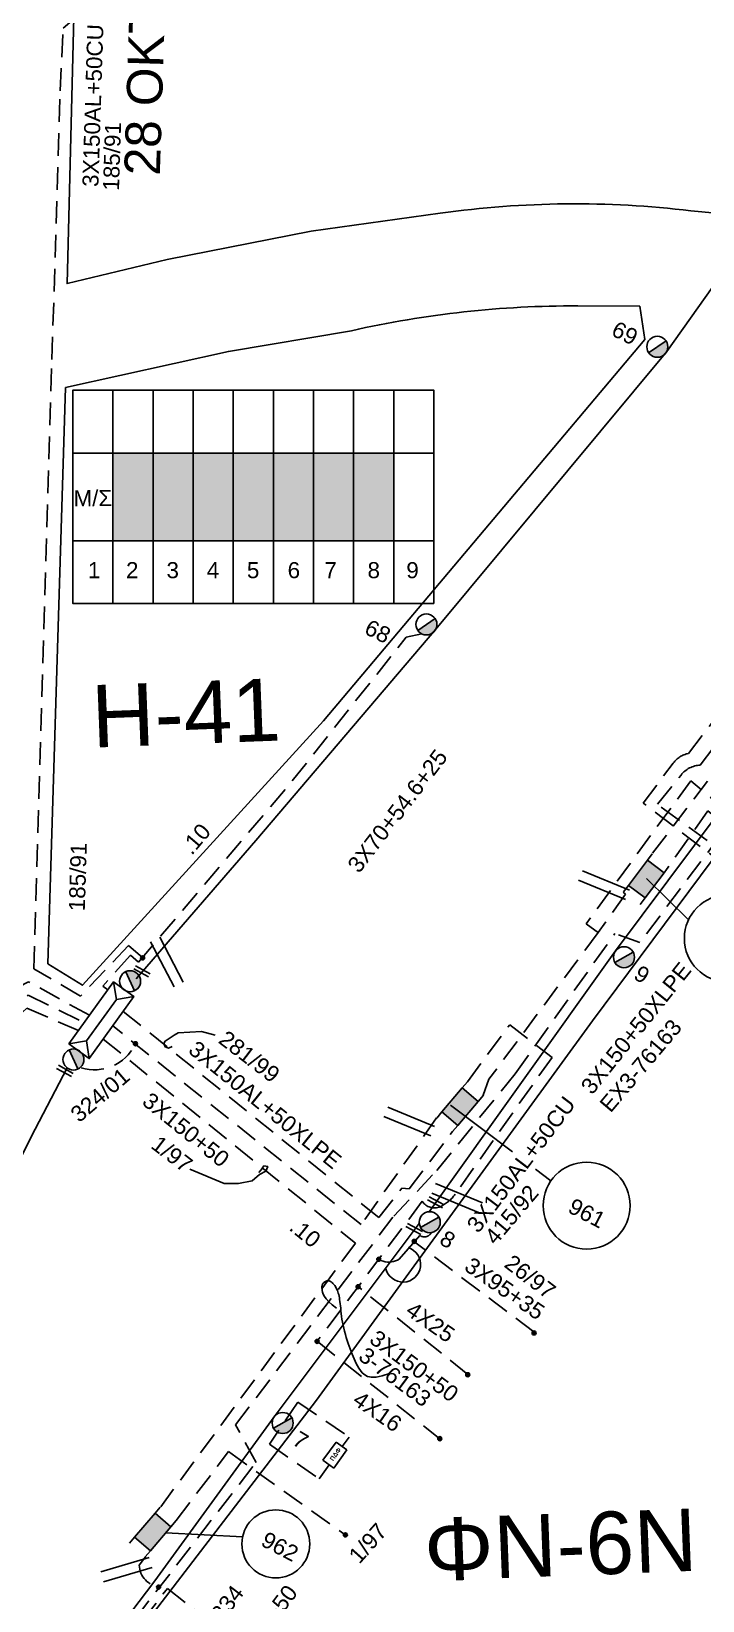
# Model space of a CAD drawing. Header units: millimetres. Extents: x 898 to 5598, y 789 to 3443.
# Drawn here: x 1387.9 to 1463.2, y 1430.2 to 1606.2 of the extents above; entities that cross this region are included whole.
import ezdxf
from ezdxf.enums import TextEntityAlignment as Align

# ---------------------------------------------------------------- set-up
doc = ezdxf.new("R2010")
doc.units = ezdxf.units.MM
doc.linetypes.add('DASHED', pattern=[19.05, 12.7, -6.35])
for name, color, linetype in [('Link Box 4 Διευθύνσεων', 7, 'Continuous'), ('Pillar Δημοτικού Φωτισμού', 7, 'Continuous'), ('Άγνωστα', 7, 'Continuous'), ('Ασφαλειοκιβώτια Χ.Τ 9 αναχωρήσεων', 7, 'Continuous'), ('Εναέρια παροχή ΧΤ 4x16', 7, 'SYN_LINE'), ('Επιγραφές - Σχήματα', 7, 'Continuous'), ('Καλώδια ΧΤ   3x150+50CU', 7, 'DASHED'), ('Καλώδια ΧΤ   3x150AL+50CU', 7, 'DASHED'), ('Καλώδια ΧΤ   3x95+35 XLPE', 7, 'DASHED'), ('Μηχανική τομή', 7, 'Continuous'), ('Στύλος ΦΜ', 7, 'Continuous'), ('Στύλος ΦΜ @ 1', 7, 'Continuous'), ('Συνδέσεις', 7, 'Continuous'), ('Συνεστραμμένα ΧΤ   3x70+54.6+25 AL', 7, 'SYN_LINE'), ('Τομή', 7, 'Continuous'), ('Υποσταθμός εναέριος 2 στύλων', 7, 'Continuous'), ('Υποσταθμός πόλεως', 7, 'Continuous'), ('Υπόβαθρο ΔΕΗ', 7, 'Continuous'), ('Υπόγεια Καλώδια Δικτύου ΧΤ   .10', 7, 'DASHED'), ('Υπόγεια καλώδια Παροχών ΧΤ   4x25', 7, 'DASHED')]:
    doc.layers.add(name, color=color, linetype=linetype)
doc.styles.add('arial', font='arial.ttf')
doc.styles.get("Standard").update_dxf_attribs({"font": 'arial.ttf'})
doc.linetypes.add('SYN_LINE', pattern='A,0.5,-0.0001,["/\\/\\/\\/",Standard,S=0.1,R=0,X=0,Y=-0.05],-0.25', length=0.7501)

# ---------------------------------------------------------------- blocks, each defined once
blk = doc.blocks.new('ΥΠΑΡΧΩΝ ΤΣΙΜΕΝΤΕΝΙΟΣ ΣΤΥΛΟΣ')
at = {"layer": 'Στύλος ΦΜ'}
blk.add_hatch(color=7, dxfattribs=at).paths.add_polyline_path([(-1.29, -2.28, 0.574793), (2.62, 0, 0.268822), (1.3, 2.27)])
at = {"layer": 'Στύλος ΦΜ', "color": 7}
blk.add_line((-1.29, -2.28), (1.3, 2.27), dxfattribs=at)
blk.add_circle((0, 0), 2.62, dxfattribs=at)
at = {"layer": 'Στύλος ΦΜ', "flags": 4}
for tag, p in [('ΑΡΙΘΜΟΣ', (-4.68, 8.05)), ('ΤΥΠΟΣ', (-4.91, 3.03))]:
    blk.add_attdef(tag, p, '', height=4, dxfattribs=at)
blk = doc.blocks.new('ΑΣΦΑΛΕΙΟΚΙΒΩΤΙΟ ΥΠΟΣΤΑΘΜΟΥ 9 ΑΝΑΧΩΡΗΣΕΩΝ')
at = {"layer": 'Ασφαλειοκιβώτια Χ.Τ 9 αναχωρήσεων', "ltscale": 40}
for p, q in [((-23.8, 40.36), (24.02, 40.36)), ((-9.72, 40.36), (-9.72, -40.64)), ((9.94, 40.36), (9.94, -40.64)), ((-23.8, 31.36), (24.02, 31.36)), ((-23.8, 22.36), (24.02, 22.36)), ((-23.8, 13.36), (24.02, 13.36)), ((-23.8, 4.36), (24.02, 4.36)), ((-23.8, -4.64), (24.02, -4.64)), ((-23.8, -13.64), (24.02, -13.64)), ((-23.8, -22.64), (24.02, -22.64)), ((-23.8, -31.64), (24.02, -31.64))]:
    blk.add_line(p, q, dxfattribs=at)
at = {"layer": 'Ασφαλειοκιβώτια Χ.Τ 9 αναχωρήσεων'}
blk.add_lwpolyline([(-23.8, -40.64), (24.02, -40.64), (24.02, 40.36), (-23.8, 40.36)], close=True, dxfattribs=at)
for s, p in [('1', (-18.13, 36.98)), ('2', (-18.13, 28.42)), ('3', (-18.13, 19.34)), ('4', (-18.13, 10.32)), ('5', (-18.13, 1.31)), ('6', (-18.13, -7.83)), ('7', (-18.13, -16.07)), ('8', (-18.13, -25.75)), ('9', (-18.13, -34.45))]:
    blk.add_text(s, height=3.6, rotation=270, dxfattribs=at).set_placement(p)
at = {"layer": 'Ασφαλειοκιβώτια Χ.Τ 9 αναχωρήσεων', "ltscale": 40}
for tag, height, p in [('ΟΝΟΜΑ', 5, (-0.16, 44.31)), ('ΚΕΙΜΕΝΟ 1', 2, (17.06, 35.59)), ('ΚΕΙΜΕΝΟ 2', 2, (17.06, 26.88)), ('ΚΕΙΜΕΝΟ 3', 2, (17.06, 17.69)), ('ΚΕΙΜΕΝΟ 4', 2, (17.06, 8.71)), ('ΚΕΙΜΕΝΟ 5', 2, (17.06, -0.13)), ('ΚΕΙΜΕΝΟ 6', 2, (17.06, -9.05)), ('ΚΕΙΜΕΝΟ 7', 2, (17.06, -18.13)), ('ΚΕΙΜΕΝΟ 8', 2, (17.06, -26.85)), ('ΚΕΙΜΕΝΟ 9', 2, (17.06, -35.99)), ('ΣΧ', 2, (-0.1, -42.64))]:
    blk.add_attdef(tag, text='', height=height, dxfattribs=at).set_placement(p, align=Align.MIDDLE_CENTER)
blk = doc.blocks.new('ΤΟΜΗ')
at = {"layer": 'Τομή', "ltscale": 40}
for p, q in [((-5.68, 0), (5.68, 0)), ((5.68, -2.33), (-5.68, -2.33))]:
    blk.add_line(p, q, dxfattribs=at)
blk = doc.blocks.new('ΜΗΧΑΝΙΚΗ ΤΟΜΗ')
at = {"layer": 'Μηχανική τομή', "ltscale": 40}
for p, q in [((-1.89, 0.78), (1.89, 0.78)), ((1.89, 0), (-1.89, 0))]:
    blk.add_line(p, q, dxfattribs=at)
blk = doc.blocks.new('ΥΠΟΣΤΑΘΜΟΣ ΕΝΑΕΡΙΟΣ ΕΠΙ 2 ΣΤΥΛΩΝ')
at = {"layer": 'Υποσταθμός εναέριος 2 στύλων', "linetype": 'Continuous'}
for points in [[(-11.97, -2.11, 0.574793), (-8.45, -0.07, 0.268822), (-9.64, 1.98)], [(9.68, -2.15, 0.574793), (13.19, -0.1, 0.268822), (12.01, 1.95)]]:
    blk.add_hatch(color=256, dxfattribs=at).paths.add_polyline_path(points)
for p, q in [((-11.97, -2.11), (-9.64, 1.98)), ((9.68, -2.15), (12.01, 1.95))]:
    blk.add_line(p, q, dxfattribs=at)
for centre in [(-10.81, -0.07), (10.84, -0.1)]:
    blk.add_circle(centre, 2.36, dxfattribs=at)
at = {"layer": 'Υποσταθμός πόλεως', "linetype": 'Continuous', "ltscale": 40}
blk.add_lwpolyline([(-8.57, 2.82), (8.57, 2.82), (8.57, -2.82), (-8.57, -2.82)], close=True, dxfattribs=at)
for points in [[(-5.75, 0), (-8.57, 2.82)], [(-8.57, -2.82), (-5.75, 0)], [(-5.75, 0), (5.75, 0)], [(5.75, 0), (8.57, 2.82)], [(8.57, -2.82), (5.75, 0)]]:
    blk.add_lwpolyline(points, dxfattribs=at)
at = {"layer": 'Υποσταθμός εναέριος 2 στύλων', "ltscale": 40, "flags": 1}
for tag, p in [('ΜΕΤΑΣΧΗΜΑΤΙΣΜΟΣ', (14.09, 2.51)), ('ΙΣΧΥΣ', (14.07, -0.28)), ('ΑΡΙΘΜΟΣ', (14.19, -3))]:
    blk.add_attdef(tag, p, '', height=1.8, dxfattribs=at)
blk = doc.blocks.new('LINK BOX 4 ΑΝΑΧΩΡΗΣΕΩΝ')
at = {"layer": 'Link Box 4 Διευθύνσεων', "ltscale": 40}
blk.add_hatch(color=256, dxfattribs=at).paths.add_polyline_path([(-3.54, 0), (-3.54, -4.67), (3.54, -4.67), (3.54, 0)])
for p, q in [((-3.54, 0), (-5.33, 0)), ((5.33, 0), (3.54, 0)), ((-3.54, -4.67), (-5.33, -4.67)), ((5.33, -4.67), (3.54, -4.67))]:
    blk.add_line(p, q, dxfattribs=at)
blk.add_lwpolyline([(-3.54, -4.67), (-3.54, 0), (3.54, 0), (3.54, -4.67)], close=True, dxfattribs=at)
blk = doc.blocks.new('_ΣΥΝΔΕΣΗ')
at = {"layer": 'Συνδέσεις', "linetype": 'SYN_LINE', "ltscale": 40}
blk.add_hatch(color=256, dxfattribs=at).paths.add_polyline_path([(0.5, -0.01, 1), (-0.5, -0.01, 1)])
at = {"layer": 'Συνδέσεις'}
blk.add_circle((0, -0.01), 0.5, dxfattribs=at)
blk = doc.blocks.new('PILLAR ΔΗΜΟΤΙΚΟΥ ΦΩΤΙΣΜΟΥ')
at = {"layer": 'Pillar Δημοτικού Φωτισμού', "ltscale": 40}
for p, q in [((-3.64, 2), (3.07, 2)), ((-3.64, -2), (-3.64, 2)), ((3.07, 2), (3.07, -2)), ((3.07, -2), (-3.64, -2))]:
    blk.add_line(p, q, dxfattribs=at)
at = {"layer": 'Pillar Δημοτικού Φωτισμού', "insert": (-2.13, 0.69), "char_height": 1.3575, "width": 109.961, "attachment_point": 1}
blk.add_mtext('{\\fArial|b1|i0|c161|p34;ΠΔΦ}', dxfattribs=at)

msp = doc.modelspace()

# ---------------------------------------------------------------- hatches: boundary and pattern name
at = {"layer": 'Ασφαλειοκιβώτια Χ.Τ 9 αναχωρήσεων', "ltscale": 40}
for color, points in [(5, [(1397.04, 1549.07), (1401.54, 1549.07), (1401.54, 1558.9), (1397.04, 1558.9)]), (1, [(1401.54, 1549.07), (1406.04, 1549.07), (1406.04, 1558.9), (1401.54, 1558.9)]), (27, [(1410.54, 1558.9), (1406.04, 1558.9), (1406.04, 1549.07), (1410.54, 1549.07)]), (2, [(1410.54, 1549.07), (1415.04, 1549.07), (1415.04, 1558.9), (1410.54, 1558.9)]), (62, [(1415.04, 1549.07), (1419.54, 1549.07), (1419.54, 1558.9), (1415.04, 1558.9)]), (151, [(1419.54, 1549.07), (1424.04, 1549.07), (1424.04, 1558.9), (1419.54, 1558.9)]), (173, [(1424.04, 1549.07), (1428.54, 1549.07), (1428.54, 1558.9), (1424.04, 1558.9)])]:
    msp.add_hatch(color=color, dxfattribs=at).paths.add_polyline_path(points)

# ---------------------------------------------------------------- linework, layer by layer
at = {"layer": 'Άγνωστα', "color": 6}
msp.add_lwpolyline([(1586.65, 1683.8), (1569.17, 1659.38), (1563.72, 1651.65), (1563.72, 1651.65), (1545.26, 1626.77), (1522.2, 1593.48), (1504.43, 1571.78), (1487.31, 1548.58), (1476.99, 1534.61), (1453.42, 1503.07), (1432.52, 1473.84)], dxfattribs=at)
at = {"layer": 'Άγνωστα', "color": 62, "linetype": 'SYN_LINE', "ltscale": 20}
msp.add_lwpolyline([(1491.48, 1615.8), (1459.16, 1570.29), (1433.27, 1539.16), (1413.06, 1515.46), (1399.64, 1499.95)], dxfattribs=at)
at = {"layer": 'Άγνωστα', "color": 151, "linetype": 'DASHED', "ltscale": 0.2}
msp.add_lwpolyline([(1465.95, 1512.49), (1456.53, 1519.64), (1459.9, 1524.14, -0.18283), (1461.59, 1525.22), (1481.61, 1551.31), (1490.1, 1562.16), (1492.44, 1562.16), (1493.99, 1563.62), (1496.03, 1563.86), (1498.54, 1565.86, -0.453473), (1503.03, 1565.06), (1502.28, 1563.29), (1511.64, 1555.84)], format="xyb", dxfattribs=at)
at = {"layer": 'Άγνωστα', "color": 62, "linetype": 'DASHED', "ltscale": 0.2}
msp.add_lwpolyline([(1466.77, 1513.23), (1466.77, 1513.23), (1458.13, 1519.52), (1460.77, 1522.79, -0.219948), (1462.92, 1523.91), (1483.62, 1550.95), (1490.35, 1559.92), (1492.61, 1559.8), (1494.27, 1562.03, -0.398036), (1496.23, 1562.38, -0.10933), (1497.24, 1561.33, 0.153661), (1499.66, 1559.23, 0.322924), (1501.59, 1559.66, -0.446765)], format="xyb", dxfattribs=at)
msp.add_lwpolyline([(1399.93, 1501.81), (1399.93, 1501.81), (1417.17, 1522.14), (1429.94, 1538.25), (1431.7, 1538.62)], dxfattribs=at)
at = {"layer": 'Άγνωστα', "color": 30, "linetype": 'DASHED', "ltscale": 0.2}
for points in [[(1468.87, 1516.2), (1461.86, 1522.15), (1450.11, 1506.11), (1451.5, 1505.12)], [(1454.29, 1509.65), (1454.54, 1509.44), (1451.48, 1505.15), (1439.21, 1488.69), (1438.59, 1486.89)], [(1444.27, 1460.36), (1430.78, 1470.53), (1430.78, 1470.53)]]:
    msp.add_lwpolyline(points, dxfattribs=at)
at = {"layer": 'Άγνωστα', "color": 133, "linetype": 'DASHED', "ltscale": 0.2}
msp.add_lwpolyline([(1468.18, 1515.1), (1468.18, 1515.1), (1463.77, 1518.77), (1459.28, 1512.41)], dxfattribs=at)
at = {"layer": 'Άγνωστα', "color": 85, "linetype": 'DASHED', "ltscale": 0.2}
for points in [[(1467.37, 1514.29), (1467.37, 1514.29), (1465.3, 1516.15), (1456.13, 1504.01), (1453.31, 1505.04)], [(1399.53, 1428.2), (1413.12, 1445.74), (1410.8, 1449.94), (1428.54, 1473.34), (1433.38, 1478.47), (1442.17, 1489.31), (1453.36, 1505.04)], [(1400.71, 1435.15), (1400, 1434.22)]]:
    msp.add_lwpolyline(points, dxfattribs=at)
at = {"layer": 'Άγνωστα', "color": 27, "linetype": 'DASHED', "ltscale": 0.2}
msp.add_lwpolyline([(1394.41, 1495.86), (1387.59, 1499.62), (1380.32, 1495.83)], dxfattribs=at)
at = {"layer": 'Άγνωστα', "color": 173, "linetype": 'DASHED', "ltscale": 0.2}
msp.add_lwpolyline([(1398.21, 1496.3), (1426.86, 1473.19), (1429.47, 1476.49), (1430.28, 1476.41), (1435.14, 1482.84)], dxfattribs=at)
at = {"layer": 'Άγνωστα', "color": 2, "linetype": 'DASHED', "ltscale": 0.2}
msp.add_lwpolyline([(1433.36, 1484.35), (1424.89, 1472.39), (1397.03, 1494.67)], dxfattribs=at)
at = {"layer": 'Άγνωστα', "color": 30}
msp.add_lwpolyline([(1431.41, 1472.53), (1415.15, 1450.86), (1401.74, 1432.47), (1397.29, 1426.59)], dxfattribs=at)
msp.add_lwpolyline([(1426.83, 1468.46), (1427.37, 1468.29, 0.224114), (1429.16, 1468.53), (1431.46, 1471.19)], format="xyb", dxfattribs=at)
at = {"layer": 'Άγνωστα'}
msp.add_lwpolyline([(1422.11, 1463.03), (1421.63, 1463.4), (1421.25, 1463.74), (1420.97, 1464.06), (1420.77, 1464.34), (1420.64, 1464.59), (1420.56, 1464.81), (1420.52, 1465), (1420.5, 1465.17), (1420.49, 1465.31), (1420.49, 1465.43), (1420.5, 1465.53), (1420.52, 1465.61), (1420.54, 1465.68), (1420.57, 1465.74), (1420.61, 1465.79), (1420.66, 1465.84), (1420.71, 1465.89), (1420.77, 1465.94), (1420.83, 1465.98), (1420.9, 1466.02), (1420.96, 1466.05), (1421.04, 1466.08), (1421.11, 1466.1), (1421.18, 1466.1), (1421.25, 1466.1), (1421.32, 1466.08), (1421.39, 1466.06), (1421.46, 1466.02), (1421.53, 1465.98), (1421.6, 1465.92), (1421.67, 1465.86), (1421.73, 1465.79), (1421.8, 1465.72), (1421.87, 1465.64), (1421.93, 1465.55), (1422, 1465.46), (1422.06, 1465.35), (1422.12, 1465.24), (1422.18, 1465.12), (1422.23, 1465), (1422.28, 1464.86), (1422.33, 1464.71), (1422.37, 1464.55), (1422.41, 1464.38), (1422.45, 1464.19), (1422.48, 1463.99), (1422.51, 1463.77), (1422.54, 1463.53), (1422.57, 1463.28), (1422.6, 1463.01), (1422.63, 1462.72), (1422.66, 1462.42), (1422.7, 1462.11), (1422.74, 1461.78), (1422.8, 1461.45), (1422.86, 1461.12), (1422.94, 1460.77), (1423.02, 1460.43), (1423.12, 1460.09), (1423.22, 1459.74), (1423.33, 1459.41), (1423.44, 1459.08), (1423.55, 1458.76), (1423.66, 1458.45), (1423.77, 1458.16), (1423.87, 1457.88), (1423.98, 1457.61), (1424.1, 1457.35), (1424.22, 1457.09), (1424.35, 1456.83), (1424.49, 1456.57), (1424.64, 1456.3), (1424.82, 1456.03), (1425.02, 1455.77), (1425.29, 1455.55), (1425.62, 1455.38), (1426.05, 1455.29), (1426.58, 1455.3), (1427.25, 1455.43), (1428.06, 1455.7)], dxfattribs=at)
at = {"layer": 'Άγνωστα', "color": 151, "linetype": 'DASHED', "ltscale": 0.2}
msp.add_lwpolyline([(1404.14, 1439.21), (1410, 1446.94), (1423.11, 1437.61)], dxfattribs=at)
at = {"layer": 'Άγνωστα', "color": 2, "linetype": 'DASHED', "ltscale": 0.2}
msp.add_arc((1394.99, 1494.81), 5.06, 252.9357, 333.4407, dxfattribs=at)
at = {"layer": 'Άγνωστα', "color": 85, "linetype": 'DASHED', "ltscale": 0.2}
msp.add_arc((1402.51, 1434.28), 2.51, 181.3166, 265.4586, dxfattribs=at)
at = {"layer": 'Εναέρια παροχή ΧΤ 4x16', "color": 30, "linetype": 'DASHED', "ltscale": 0.2}
msp.add_lwpolyline([(1436.81, 1488.41), (1441.55, 1494.8), (1446.3, 1491.14), (1435.43, 1475.8, -0.131665), (1433.77, 1474.42, -0.374547), (1431.75, 1475.01), (1419.95, 1459.31), (1433.71, 1448.39)], format="xyb", dxfattribs=at)
at = {"layer": 'Επιγραφές - Σχήματα', "linetype": 'Continuous', "ltscale": 20}
for points in [[(1456.88, 1511.18), (1461.6, 1506.55)], [(1408.52, 1493.62), (1406.99, 1494.06), (1404.36, 1493.91), (1403.93, 1493.62), (1403.34, 1493.26), (1402.91, 1492.97), (1402.76, 1492.68), (1402.91, 1492.31), (1403.27, 1492.17), (1403.71, 1492.38)], [(1434.91, 1485.8), (1441.85, 1480.56)], [(1405.68, 1478.61), (1409.54, 1477.01), (1411.14, 1477.01), (1412.67, 1477.3), (1413.48, 1478.03), (1414.2, 1478.39), (1414.42, 1478.9), (1413.99, 1478.98), (1413.69, 1478.54), (1413.4, 1478.25)], [(1444.43, 1478.61), (1446.16, 1477.3)], [(1403, 1437.83), (1411.59, 1437.39)]]:
    msp.add_lwpolyline(points, dxfattribs=at)
for centre, radius in [((1466.02, 1504.48), 4.88), ((1450.18, 1474.52), 4.88), ((1415.32, 1436.6), 3.81)]:
    msp.add_circle(centre, radius, dxfattribs=at)
at = {"layer": 'Καλώδια ΧΤ   3x150+50CU', "color": 5, "linetype": 'DASHED', "ltscale": 0.2}
msp.add_lwpolyline([(1303, 1510.42, -0.780742), (1305.62, 1508.92), (1310.59, 1505.46), (1357.37, 1471.41), (1356.72, 1468.76), (1358.44, 1467.56), (1377.49, 1487.6), (1387.41, 1496.66), (1393.18, 1494.15)], format="xyb", dxfattribs=at)
at = {"layer": 'Καλώδια ΧΤ   3x150AL+50CU', "color": 30, "linetype": 'DASHED', "ltscale": 0.2}
msp.add_line((1423.55, 1448.57), (1422.76, 1447.5), dxfattribs=at)
at = {"layer": 'Καλώδια ΧΤ   3x150AL+50CU', "color": 62, "ltscale": 0.2}
for points in [[(1391.14, 1599.49), (1391.47, 1606.53), (1393.25, 1608.06), (1394.05, 1609.35), (1394.13, 1610.72), (1393.65, 1612.17), (1391.79, 1610.88)], [(1400.41, 1502.32), (1398.81, 1503.67), (1393.41, 1498.02), (1388.19, 1501.08), (1390.21, 1569.38), (1391.14, 1599.49)]]:
    msp.add_lwpolyline(points, dxfattribs=at)
at = {"layer": 'Καλώδια ΧΤ   3x150AL+50CU', "color": 133, "ltscale": 0.2}
msp.add_lwpolyline([(1509.8, 1543.78), (1491.5, 1558.57), (1482.26, 1546.31), (1457.5, 1513.92)], dxfattribs=at)
at = {"layer": 'Καλώδια ΧΤ   3x150AL+50CU', "color": 62, "linetype": 'DASHED', "ltscale": 0.2}
msp.add_lwpolyline([(1399.93, 1501.81), (1399.01, 1502.59), (1395.92, 1499.14), (1396.47, 1498.7)], dxfattribs=at)
at = {"layer": 'Καλώδια ΧΤ   3x150AL+50CU', "color": 30, "linetype": 'DASHED', "ltscale": 0.2}
for points in [[(1417.79, 1452.5), (1414.6, 1447.79), (1420.17, 1443.88), (1421.29, 1445.48)], [(1417.79, 1452.5), (1423.55, 1448.57)]]:
    msp.add_lwpolyline(points, dxfattribs=at)
at = {"layer": 'Καλώδια ΧΤ   3x150AL+50CU', "color": 85, "linetype": 'DASHED', "ltscale": 0.2}
msp.add_lwpolyline([(1400.32, 1427.95), (1403.16, 1431.59), (1406.93, 1428.63)], dxfattribs=at)
at = {"layer": 'Καλώδια ΧΤ   3x150AL+50CU', "color": 30, "linetype": 'DASHED', "ltscale": 0.2}
msp.add_arc((1431.98, 1471.89), 0.874, 233.5397, 333.2758, dxfattribs=at)
at = {"layer": 'Καλώδια ΧΤ   3x150AL+50CU', "color": 0, "linetype": 'Continuous', "ltscale": 0.2}
msp.add_arc((1429.58, 1467.93), 1.98, 191.5064, 73.1357, dxfattribs=at)
at = {"layer": 'Συνεστραμμένα ΧΤ   3x70+54.6+25 AL', "color": 2, "ltscale": 20}
msp.add_lwpolyline([(1292.18, 1345.96), (1292.18, 1345.96), (1292.18, 1345.96), (1319.45, 1380.04), (1342.89, 1411.61), (1360.47, 1435.93), (1372.75, 1451.92), (1387.89, 1482.22), (1391.93, 1489.96)], dxfattribs=at)
at = {"layer": 'Υπόβαθρο ΔΕΗ'}
for points in [[(1519.24, 1656.72), (1453.71, 1647.43), (1393.46, 1639.18), (1391.91, 1577.89), (1403.12, 1580.58), (1419.29, 1583.76), (1433.77, 1585.78, -0.064682), (1461.87, 1586.06, 0.012774), (1465.11, 1585.75, 0.234036), (1466.8, 1586.45), (1483.18, 1607.73), (1502.96, 1632.64), (1519.76, 1654.94, 0.654612), (1519.24, 1656.72, 9.330175)], [(1456.7, 1571.62), (1456.13, 1575.36), (1449.18, 1575.39, 0.057012), (1423.81, 1572.61), (1410.01, 1570.29), (1391.75, 1566.23), (1389.75, 1501.63), (1393.63, 1499.22), (1420.68, 1528.88), (1440.88, 1552.87), (1456.7, 1571.62)]]:
    msp.add_lwpolyline(points, format="xyb", dxfattribs=at)
msp.add_lwpolyline([(1472.43, 1524.23), (1519.83, 1480.86), (1524.16, 1476.89), (1488.57, 1433.18), (1472.41, 1413.3), (1444.09, 1377.95), (1421.01, 1403.09), (1399.51, 1426.14), (1419.9, 1452.72), (1431.13, 1468.19), (1450.85, 1495.23), (1472.43, 1524.23)], dxfattribs=at)
at = {"layer": 'Υπόγεια Καλώδια Δικτύου ΧΤ   .10', "color": 1, "ltscale": 0.2}
msp.add_lwpolyline([(1352.09, 1474.29, -0.323364), (1353.29, 1473.2), (1353.29, 1473.2), (1353.29, 1473.2), (1358.24, 1469.49), (1381.61, 1493.14), (1387.56, 1498.13), (1393.82, 1495.03)], format="xyb", dxfattribs=at)
at = {"layer": 'Υπόγεια Καλώδια Δικτύου ΧΤ   .10', "color": 151, "linetype": 'DASHED', "ltscale": 0.2}
msp.add_lwpolyline([(1395.97, 1493.2), (1424.24, 1470.31), (1402.41, 1440.77)], dxfattribs=at)
at = {"layer": 'Υπόγεια καλώδια Παροχών ΧΤ   4x25', "color": 30, "ltscale": 0.2}
msp.add_lwpolyline([(1436.87, 1455.6), (1424.55, 1465.43)], dxfattribs=at)

# ---------------------------------------------------------------- block references
at = {"layer": 'Link Box 4 Διευθύνσεων', "xscale": 0.4999999999999998, "yscale": 0.4999999999999998, "zscale": 0.4999999999999998}
for p, rotation in [((1457.8, 1510.43), 233.1159422804427), ((1436.87, 1484.86), 229.6143905188223), ((1402.41, 1437.18), 229.6143905188223)]:
    msp.add_blockref('LINK BOX 4 ΑΝΑΧΩΡΗΣΕΩΝ', p, dxfattribs=dict(at, rotation=rotation))
at = {"layer": 'Pillar Δημοτικού Φωτισμού', "xscale": 0.375, "yscale": 0.375, "zscale": 0.375, "rotation": 54.23091108365308}
msp.add_blockref('PILLAR ΔΗΜΟΤΙΚΟΥ ΦΩΤΙΣΜΟΥ', (1422.01, 1446.64), dxfattribs=at)
at = {"layer": 'Ασφαλειοκιβώτια Χ.Τ 9 αναχωρήσεων', "xscale": 0.5, "yscale": 0.5, "zscale": 0.5, "rotation": 90}
msp.add_blockref('ΑΣΦΑΛΕΙΟΚΙΒΩΤΙΟ ΥΠΟΣΤΑΘΜΟΥ 9 ΑΝΑΧΩΡΗΣΕΩΝ', (1412.73, 1553.93), dxfattribs=at)
at = {"layer": 'Μηχανική τομή', "xscale": 0.4999999999999999, "yscale": 0.4999999999999999, "zscale": 0.4999999999999999, "rotation": 331.3442532157324}
for p in [(1400.22, 1500.62), (1391.57, 1489.46), (1433.17, 1474.71), (1430.75, 1471.73)]:
    msp.add_blockref('ΜΗΧΑΝΙΚΗ ΤΟΜΗ', p, dxfattribs=at)
at = {"layer": 'Στύλος ΦΜ @ 1', "ltscale": 40}
ref = msp.add_blockref('ΥΠΑΡΧΩΝ ΤΣΙΜΕΝΤΕΝΙΟΣ ΣΤΥΛΟΣ', (1458.11, 1570.81), dxfattribs=dict(at, xscale=0.449999999999818, yscale=0.449999999999818, zscale=0.449999999999818, rotation=333.8878205213744))
ref.add_attrib('ΤΥΠΟΣ', '69', (1452.82, 1572.15), dxfattribs={"layer": 'Στύλος ΦΜ', "height": 1.8, "rotation": 333.8878, "flags": 4})
ref = msp.add_blockref('ΥΠΑΡΧΩΝ ΤΣΙΜΕΝΤΕΝΙΟΣ ΣΤΥΛΟΣ', (1432.21, 1539.68), dxfattribs=dict(at, xscale=0.449999999999818, yscale=0.449999999999818, zscale=0.449999999999818, rotation=333.8878205213744))
ref.add_attrib('ΤΥΠΟΣ', '68', (1425.11, 1538.71), dxfattribs={"layer": 'Στύλος ΦΜ', "height": 1.8, "rotation": 333.8878, "flags": 4})
ref = msp.add_blockref('ΥΠΑΡΧΩΝ ΤΣΙΜΕΝΤΕΝΙΟΣ ΣΤΥΛΟΣ', (1454.37, 1502.37), dxfattribs=dict(at, xscale=0.4499999999998181, yscale=0.4499999999998181, zscale=0.4499999999998181, rotation=328.5477813433569))
ref.add_attrib('ΤΥΠΟΣ', '9', (1455.32, 1500.04), dxfattribs={"layer": 'Στύλος ΦΜ', "height": 1.8, "rotation": 328.5478, "flags": 4})
ref = msp.add_blockref('ΥΠΑΡΧΩΝ ΤΣΙΜΕΝΤΕΝΙΟΣ ΣΤΥΛΟΣ', (1432.58, 1472.66), dxfattribs=dict(at, xscale=0.4499999999998181, yscale=0.4499999999998181, zscale=0.4499999999998181, rotation=328.5477813433569))
ref.add_attrib('ΤΥΠΟΣ', '8', (1433.53, 1470.33), dxfattribs={"layer": 'Στύλος ΦΜ', "height": 1.8, "rotation": 328.5478, "flags": 4})
ref = msp.add_blockref('ΥΠΑΡΧΩΝ ΤΣΙΜΕΝΤΕΝΙΟΣ ΣΤΥΛΟΣ', (1416.09, 1450.15), dxfattribs=dict(at, xscale=0.4499999999998181, yscale=0.4499999999998181, zscale=0.4499999999998181, rotation=328.5477813433569))
ref.add_attrib('ΤΥΠΟΣ', '7', (1417.04, 1447.82), dxfattribs={"layer": 'Στύλος ΦΜ', "height": 1.8, "rotation": 328.5478, "flags": 4})
at = {"layer": 'Συνδέσεις', "xscale": 0.4499999999999886, "yscale": 0.4499999999999886, "zscale": 0.4499999999999886}
for p in [(1400.38, 1502.3), (1399.58, 1492.68), (1430.84, 1470.52), (1426.87, 1468.52), (1424.55, 1465.43), (1444.28, 1460.25), (1419.95, 1459.31), (1436.84, 1455.57), (1433.71, 1448.4), (1423.12, 1437.61), (1402.17, 1431.76)]:
    msp.add_blockref('_ΣΥΝΔΕΣΗ', p, dxfattribs=at)
at = {"layer": 'Τομή'}
for p, xscale, yscale, zscale, rotation in [((1452.35, 1510.99), 0.4999999999999999, 0.4999999999999999, 0.4999999999999999, 337.5572938066252), ((1403.63, 1502.1), 0.5, 0.5, 0.5, 297.5822842323078), ((1430.51, 1484.49), 0.4999999999999999, 0.4999999999999999, 0.4999999999999999, 337.5572938066252), ((1435.87, 1475.93), 0.4999999999999999, 0.4999999999999999, 0.4999999999999999, 337.5572938066252), ((1398.4, 1434.27), 0.5, 0.5, 0.5, 16.6146624775541)]:
    msp.add_blockref('ΤΟΜΗ', p, dxfattribs=dict(at, xscale=xscale, yscale=yscale, zscale=zscale, rotation=rotation))
at = {"layer": 'Υποσταθμός εναέριος 2 στύλων', "xscale": 0.5, "yscale": 0.5, "zscale": 0.5, "rotation": 54.17685400792995}
msp.add_blockref('ΥΠΟΣΤΑΘΜΟΣ ΕΝΑΕΡΙΟΣ ΕΠΙ 2 ΣΤΥΛΩΝ', (1395.76, 1495.31), dxfattribs=at)

# ---------------------------------------------------------------- texts
at = {"ltscale": 40, "char_height": 7, "width": 94.4586, "attachment_point": 1, "rotation": 2.1857, "style": 'arial'}
for s, insert in [('H-41', (1394.52, 1532.86)), ('ΦN-6N', (1431.81, 1439.42))]:
    msp.add_mtext(s, dxfattribs=dict(at, insert=insert))
at = {"layer": 'Άγνωστα', "ltscale": 40, "char_height": 1.8, "attachment_point": 1, "style": 'arial'}
for s, insert, width, rotation in [('\\pt1.8;Μ/Σ', (1392.62, 1554.72), 7.1535, 0.5975), ('3X70+54.6+25', (1423.23, 1512.78), 31.6072, 52.564), ('.10', (1404.52, 1514.89), 7.1535, 49.6128), ('3X150+50XLPE', (1449.39, 1487.98), 31.6072, 51.2835), ('281/99', (1409.85, 1494.29), 7.1535, 322.6392), ('EX3-76163', (1451.49, 1486), 7.1535, 49.7809), ('3X150AL+50XLPE', (1406.51, 1493.15), 31.6072, 321.0223), ('324/01', (1392.1, 1485.12), 7.1535, 40.4967), ('3X150+50', (1401.33, 1487.36), 31.6072, 321.0223), ('1/97', (1402.28, 1482.5), 7.1535, 322.6392), ('415/92', (1438.59, 1471.16), 7.1535, 49.7809), ('961', (1448.78, 1475.45), 7.1535, 332.3789), ('26/97', (1441.9, 1469.17), 7.1535, 322.6392), ('3X150+50', (1426.75, 1460.71), 31.6072, 323.3975), ('3-76163', (1425.52, 1458.8), 31.6072, 323.3975), ('962', (1414.35, 1438.07), 7.1535, 332.3789), ('1/97', (1423.34, 1435.45), 7.1535, 48.3009), ('No234', (1405.95, 1426.25), 7.1535, 52.9559), ('3x150+50', (1409.74, 1423.32), 7.1535, 52.9559)]:
    msp.add_mtext(s, dxfattribs=dict(at, insert=insert, width=width, rotation=rotation))
at = {"layer": 'Εναέρια παροχή ΧΤ 4x16', "ltscale": 20, "insert": (1424.83, 1453.86), "char_height": 1.8, "width": 31.6072, "attachment_point": 1, "rotation": 325.2442, "style": 'arial'}
msp.add_mtext('4X16', dxfattribs=at)
at = {"layer": 'Καλώδια ΧΤ   3x150AL+50CU', "ltscale": 0.2, "attachment_point": 1, "style": 'arial'}
for s, insert, char_height, width, rotation in [('28 ΟΚΤΩΒΡΙΟΥ', (1398.31, 1590.08), 4, 46.6719, 88.2063), ('3X150AL+50CU', (1393.62, 1588.77), 1.8, 31.6072, 88.2063), ('185/91', (1395.93, 1588.34), 1.8, 31.6072, 88.2063), ('185/91', (1392.09, 1507.56), 1.8, 31.6072, 88.2063), ('3X150AL+50CU', (1436.6, 1472.42), 1.8, 31.6072, 52.8801)]:
    msp.add_mtext(s, dxfattribs=dict(at, insert=insert, char_height=char_height, width=width, rotation=rotation))
at = {"layer": 'Καλώδια ΧΤ   3x95+35 XLPE', "ltscale": 0.2, "insert": (1437.35, 1468.86), "char_height": 1.8, "width": 31.6072, "attachment_point": 1, "rotation": 325.2442, "style": 'arial'}
msp.add_mtext('3X95+35', dxfattribs=at)
at = {"layer": 'Υπόγεια Καλώδια Δικτύου ΧΤ   .10', "ltscale": 0.2, "insert": (1417.83, 1473.27), "char_height": 1.8, "width": 31.6072, "attachment_point": 1, "rotation": 321.0223, "style": 'arial'}
msp.add_mtext('.10', dxfattribs=at)
at = {"layer": 'Υπόγεια καλώδια Παροχών ΧΤ   4x25', "ltscale": 0.2, "insert": (1430.77, 1463.89), "char_height": 1.8, "width": 31.6072, "attachment_point": 1, "rotation": 325.2442, "style": 'arial'}
msp.add_mtext('4X25', dxfattribs=at)

doc.saveas('drawing.dxf')
